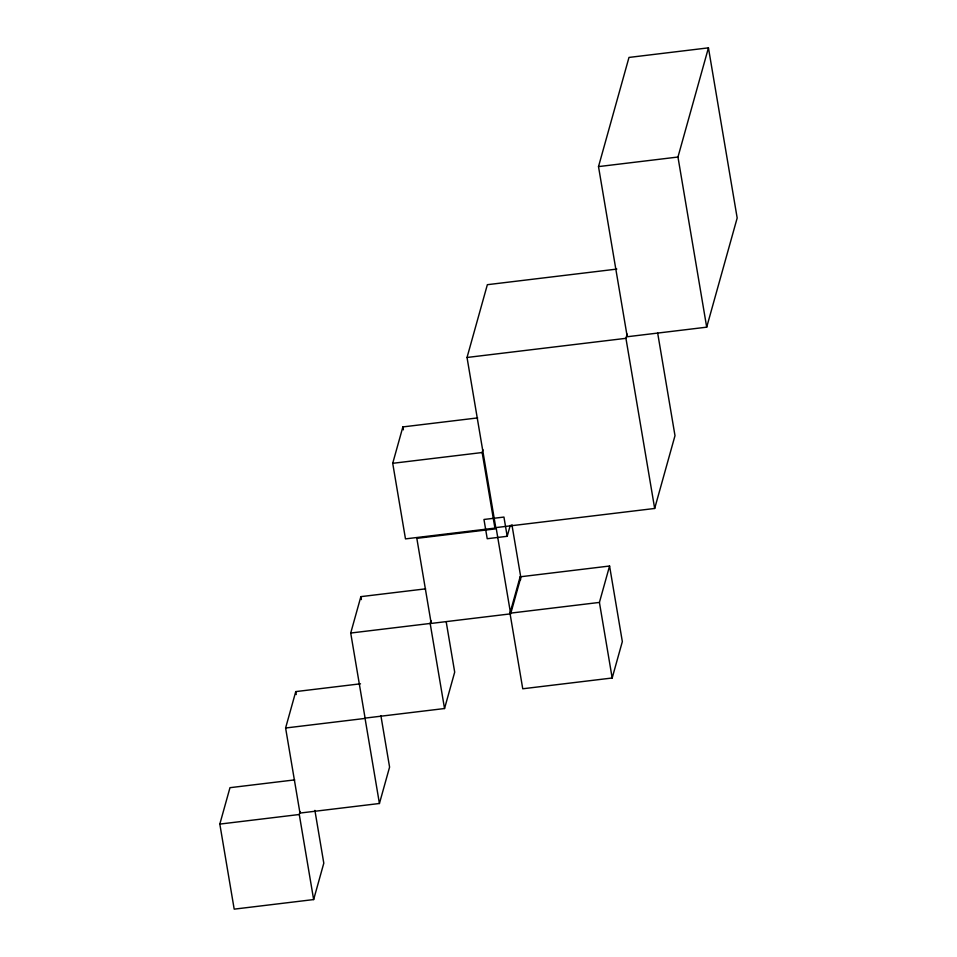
<?xml version="1.0" encoding="UTF-8"?>
<svg xmlns="http://www.w3.org/2000/svg" width="957" height="957" viewBox="0 0 957 957"><rect width="100%" height="100%" fill="white"/><g stroke="black" fill="none" stroke-linecap="round" stroke-linejoin="round"><path stroke-width="1.44" d="M314.889 810.376L323.801 863.178L313.645 899.568L234.19 909.15L219.823 824.085L229.979 787.683L294.72 779.883M380.91 715.764L389.583 767.095L379.427 803.497L299.972 813.067L285.605 728.002L295.761 691.6L360.502 683.8M482.938 449.73L482.161 452.529L494.925 528.108L405.481 538.887L392.717 463.308L402.873 426.918L477.651 417.91M313.645 899.568L299.278 814.503L300.055 811.703M446.273 622.265L454.695 672.137L444.538 708.527L365.084 718.109L350.717 633.032L360.873 596.642L425.614 588.842M657.662 333L674.996 435.674L654.672 508.466L495.762 527.618L467.028 357.475L487.352 284.696L616.834 269.084M444.538 708.527L430.172 623.462L430.949 620.662M598.508 166.602L628.988 57.432L708.443 47.85L737.177 217.993L706.697 327.174L627.242 336.744L598.508 166.602L677.963 157.032L708.443 47.85M507.198 536.303L503.944 517.067L483.967 519.472L487.221 538.719L507.198 536.303L510.272 525.309M509.985 613.198L520.141 576.808L609.573 566.018L622.337 641.597L612.181 677.999L522.749 688.777L509.985 613.198L599.417 602.42L609.573 566.018M510.655 613.844L496.288 528.778L416.833 538.348L431.2 623.426L510.655 613.844L520.823 577.454L511.899 524.651M654.672 508.466L625.938 338.323L627.134 334.041M467.028 357.475L625.938 338.323M392.717 463.308L482.161 452.529M350.717 633.032L430.172 623.462M285.605 728.002L365.06 718.42L379.427 803.497M219.823 824.085L299.278 814.503M677.963 157.032L706.697 327.174M599.417 602.42L612.181 677.999M520.141 576.808L520.632 579.715M402.873 426.918L403.375 429.825M360.873 596.642L361.375 599.572M295.761 691.6L296.251 694.543"/></g></svg>
